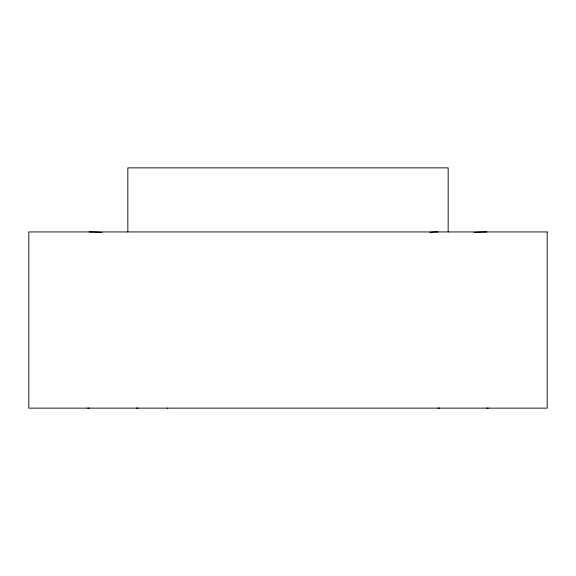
<?xml version="1.0" encoding="UTF-8"?>
<svg xmlns="http://www.w3.org/2000/svg" width="576" height="576" viewBox="0 0 576 576"><rect width="100%" height="100%" fill="white"/><g stroke="black" fill="none" stroke-linecap="round" stroke-linejoin="round"><path stroke-width="0.86" d="M167.414 408.132L167.868 408.132M448.164 231.941L448.164 167.868L127.836 167.868L127.836 231.941M137.966 408.11A34.834 3.456 5.7 0 1 136.375 408.103M474.026 232.409A34.834 3.456 -5.7 0 1 486.814 231.948M488.304 408.103A34.834 3.456 5.7 0 1 486.814 408.11M429.912 232.409A34.834 3.456 5.7 0 1 438.034 231.948M439.632 408.103A34.834 3.456 -5.7 0 1 438.034 408.11M89.194 231.948A34.834 3.456 5.7 0 1 101.974 232.409M89.194 408.11A34.834 3.456 -5.7 0 1 87.703 408.103M547.2 231.941L28.8 231.941L28.8 408.132L547.2 408.132L547.2 231.941"/></g></svg>
